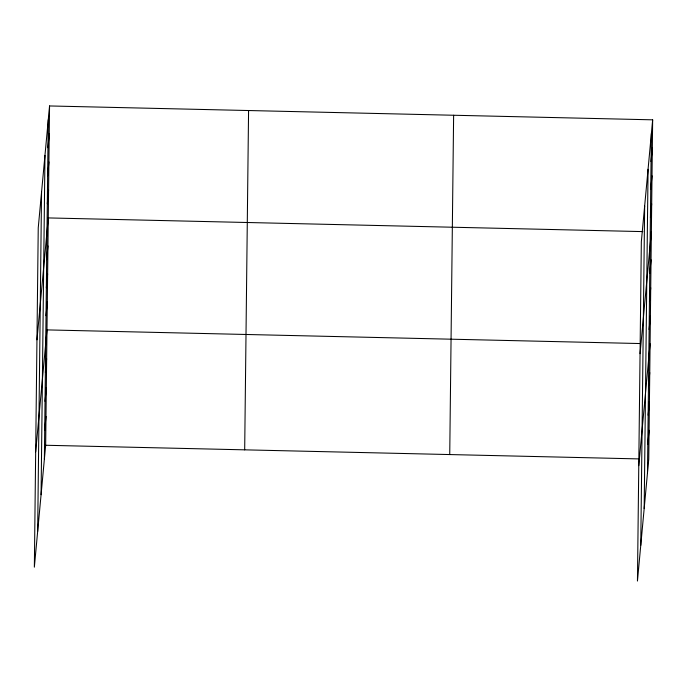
<?xml version="1.0" encoding="UTF-8"?>
<svg xmlns="http://www.w3.org/2000/svg" width="687" height="687" viewBox="0 0 687 687"><rect width="100%" height="100%" fill="white"/><g stroke="black" fill="none" stroke-linecap="round" stroke-linejoin="round"><path stroke-width="1.03" d="M37.665 531.48L41.555 192.171M41.074 494.717L44.964 155.408M44.38 459.028L48.27 119.718M49.55 105.953L38.24 227.861L34.35 567.17L45.66 445.262L49.55 105.953L652.65 119.83L648.76 459.139L637.45 581.047L641.34 241.738L652.65 119.83M244.684 449.848L248.574 110.538M449.736 454.562L453.626 115.253M640.756 545.358L644.655 206.048M644.174 508.586L648.064 169.277M647.48 472.905L651.37 133.596M47.953 147.714L49.232 133.948M47.635 175.709L48.906 161.943M47.309 203.695L48.588 189.938M36.961 339.833L48.27 217.925L642.809 231.605M46.664 259.686L47.944 245.92M46.347 287.681L47.626 273.915M46.029 315.668L47.3 301.911M35.672 451.806L46.982 329.897L640.447 343.552M45.376 372.509L46.647 358.743M45.041 401.345L46.321 387.58M44.715 430.191L45.986 416.425M651.053 161.582L652.332 147.825M650.735 189.578L652.006 175.812M650.409 217.573L651.688 203.807M640.061 353.702L651.362 231.802M649.765 273.555L651.044 259.798M649.447 301.55L650.726 287.784M649.129 329.545L650.4 315.78M638.773 465.674L650.082 343.775M648.476 386.377L649.747 372.612M648.142 415.214L649.421 401.457M647.815 444.06L649.086 430.294M45.66 445.262L639.125 458.916"/></g></svg>
